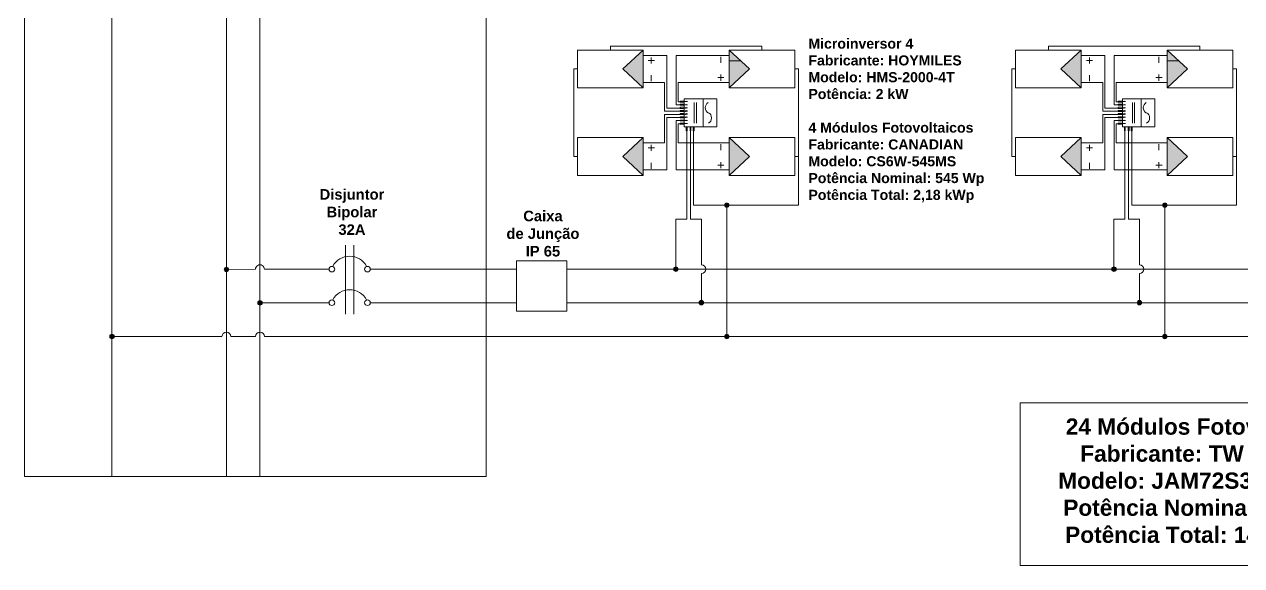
# Model space of a CAD drawing. Header units: millimetres. Extents: x 3949 to 5857, y -1969 to -943.
# Drawn here: x 5478.3 to 5532.7, y -1943 to -1918.8 of the extents above; entities that cross this region are included whole.
import ezdxf

# ---------------------------------------------------------------- set-up
doc = ezdxf.new("R2010")
doc.units = ezdxf.units.MM
doc.layers.add('DESENHO', color=7, linetype='Continuous', lineweight=0)
doc.styles.add('Annotative', font='arial.ttf')
doc.styles.add('PDF Arial', font='arial.ttf')

msp = doc.modelspace()

# ---------------------------------------------------------------- hatches: boundary and pattern name
at = {"layer": 'DESENHO', "lineweight": 0}
h = msp.add_hatch(color=7, dxfattribs=at)
h.dxf.hatch_style = 1
h.paths.add_polyline_path([(5505.057, -1920.791), (5505.972, -1921.636), (5505.972, -1919.946)])
h = msp.add_hatch(dxfattribs=at)
h.set_pattern_fill('ANGLE', scale=1.5, angle=180)
h.set_pattern_definition([(180, (10158.257, 887.54), (-4e-15, -10.4775), [7.62, -2.8575]), (270, (10158.257, 887.54), (10.4775, -4e-15), [7.62, -2.8575])])
h.paths.add_polyline_path([(5509.815, -1919.946), (5509.815, -1921.636), (5510.73, -1920.791)])
h = msp.add_hatch(color=7, dxfattribs=at)
h.dxf.hatch_style = 1
h.paths.add_polyline_path([(5510.73, -1920.791), (5509.815, -1919.946), (5509.815, -1921.636)])
h = msp.add_hatch(color=7, dxfattribs=at)
h.dxf.hatch_style = 1
h.paths.add_polyline_path([(5524.644, -1920.791), (5525.559, -1921.636), (5525.559, -1919.946)])
h = msp.add_hatch(dxfattribs=at)
h.set_pattern_fill('ANGLE', scale=1.5, angle=180)
h.set_pattern_definition([(180, (10177.844, 887.54), (-4e-15, -10.4775), [7.62, -2.8575]), (270, (10177.844, 887.54), (10.4775, -4e-15), [7.62, -2.8575])])
h.paths.add_polyline_path([(5529.402, -1919.946), (5529.402, -1921.636), (5530.317, -1920.791)])
h = msp.add_hatch(color=7, dxfattribs=at)
h.dxf.hatch_style = 1
h.paths.add_polyline_path([(5530.317, -1920.791), (5529.402, -1919.946), (5529.402, -1921.636)])
h = msp.add_hatch(color=7, dxfattribs=at)
h.dxf.hatch_style = 1
h.paths.add_polyline_path([(5505.057, -1924.7), (5505.972, -1923.855), (5505.972, -1925.544)])
h = msp.add_hatch(color=7, dxfattribs=at)
h.dxf.hatch_style = 1
h.paths.add_polyline_path([(5510.73, -1924.7), (5509.815, -1925.544), (5509.815, -1923.855)])
h = msp.add_hatch(color=7, dxfattribs=at)
h.dxf.hatch_style = 1
h.paths.add_polyline_path([(5524.644, -1924.7), (5525.559, -1923.855), (5525.559, -1925.544)])
h = msp.add_hatch(color=7, dxfattribs=at)
h.dxf.hatch_style = 1
h.paths.add_polyline_path([(5530.317, -1924.7), (5529.402, -1925.544), (5529.402, -1923.855)])
h = msp.add_hatch(color=3, dxfattribs=at)
h.dxf.hatch_style = 1
h.paths.add_polyline_path([(5509.711, -1926.977, 1), (5509.711, -1926.778, 1)])
h = msp.add_hatch(color=3, dxfattribs=at)
h.dxf.hatch_style = 1
h.paths.add_polyline_path([(5529.298, -1926.977, 1), (5529.298, -1926.778, 1)])
h = msp.add_hatch(color=256, dxfattribs=at)
h.dxf.hatch_style = 1
h.paths.add_polyline_path([(5487.438, -1929.745, 1), (5487.24, -1929.745, 1)])
h = msp.add_hatch(color=256, dxfattribs=at)
h.dxf.hatch_style = 1
h.paths.add_polyline_path([(5507.536, -1929.734, 1), (5507.337, -1929.734, 1)])
h = msp.add_hatch(color=256, dxfattribs=at)
h.dxf.hatch_style = 1
h.paths.add_polyline_path([(5527.123, -1929.734, 1), (5526.925, -1929.734, 1)])
h = msp.add_hatch(color=256, dxfattribs=at)
h.dxf.hatch_style = 1
h.paths.add_polyline_path([(5488.938, -1931.241, 1), (5488.739, -1931.241, 1)])
h = msp.add_hatch(color=256, dxfattribs=at)
h.dxf.hatch_style = 1
h.paths.add_polyline_path([(5508.673, -1931.233, 1), (5508.474, -1931.233, 1)])
h = msp.add_hatch(color=256, dxfattribs=at)
h.dxf.hatch_style = 1
h.paths.add_polyline_path([(5528.26, -1931.233, 1), (5528.061, -1931.233, 1)])
h = msp.add_hatch(color=3, dxfattribs=at)
h.dxf.hatch_style = 1
h.paths.add_polyline_path([(5482.32, -1932.744, 1), (5482.121, -1932.744, 1)])
h = msp.add_hatch(color=3, dxfattribs=at)
h.dxf.hatch_style = 1
h.paths.add_polyline_path([(5509.81, -1932.744, 1), (5509.611, -1932.744, 1)])
h = msp.add_hatch(color=3, dxfattribs=at)
h.dxf.hatch_style = 1
h.paths.add_polyline_path([(5529.397, -1932.744, 1), (5529.198, -1932.744, 1)])

# ---------------------------------------------------------------- linework, layer by layer
at = {"layer": 'DESENHO', "color": 3, "lineweight": 0}
for p, q in [((5482.22, -1895.197), (5482.22, -1938.995)), ((5511.282, -1919.774), (5504.505, -1919.774)), ((5504.505, -1919.774), (5504.505, -1919.946)), ((5511.282, -1919.946), (5511.282, -1919.774)), ((5530.869, -1919.774), (5524.092, -1919.774)), ((5524.092, -1919.774), (5524.092, -1919.946)), ((5530.869, -1919.946), (5530.869, -1919.774)), ((5503.039, -1920.791), (5502.867, -1920.791)), ((5502.867, -1920.791), (5502.867, -1924.7)), ((5512.92, -1920.791), (5512.748, -1920.791)), ((5512.92, -1924.7), (5512.92, -1920.791)), ((5522.626, -1920.791), (5522.454, -1920.791)), ((5522.454, -1920.791), (5522.454, -1924.7)), ((5532.507, -1920.791), (5532.335, -1920.791)), ((5532.507, -1924.7), (5532.507, -1920.791)), ((5508.23, -1923.557), (5508.23, -1926.878)), ((5527.817, -1923.557), (5527.817, -1926.878)), ((5502.867, -1924.7), (5503.039, -1924.7)), ((5512.748, -1924.7), (5512.92, -1924.7)), ((5512.92, -1926.878), (5512.92, -1924.7)), ((5522.454, -1924.7), (5522.626, -1924.7)), ((5532.335, -1924.7), (5532.507, -1924.7)), ((5532.507, -1926.878), (5532.507, -1924.7)), ((5508.23, -1926.878), (5512.92, -1926.878)), ((5509.711, -1926.878), (5509.711, -1932.744)), ((5527.817, -1926.878), (5532.507, -1926.878)), ((5529.298, -1926.878), (5529.298, -1932.744)), ((5486.038, -1932.744), (5482.22, -1932.744)), ((5487.14, -1932.744), (5486.038, -1932.744)), ((5487.538, -1932.744), (5488.64, -1932.744)), ((5548.891, -1932.744), (5489.037, -1932.744))]:
    msp.add_line(p, q, dxfattribs=at)
at = {"layer": 'DESENHO', "lineweight": 0}
for p, q in [((5487.339, -1907.166), (5487.339, -1938.995)), ((5488.839, -1907.166), (5488.839, -1938.995)), ((5505.972, -1920.188), (5507.027, -1920.188)), ((5507.027, -1920.188), (5507.027, -1922.535)), ((5507.447, -1922.393), (5507.447, -1920.188)), ((5507.447, -1920.188), (5509.815, -1920.188)), ((5525.559, -1920.188), (5526.614, -1920.188)), ((5526.614, -1920.188), (5526.614, -1922.535)), ((5527.034, -1922.393), (5527.034, -1920.188)), ((5527.034, -1920.188), (5529.402, -1920.188)), ((5506.933, -1921.394), (5505.972, -1921.394)), ((5506.933, -1922.671), (5506.933, -1921.394)), ((5509.815, -1921.394), (5507.542, -1921.394)), ((5507.542, -1921.394), (5507.542, -1922.251)), ((5526.52, -1921.394), (5525.559, -1921.394)), ((5526.52, -1922.671), (5526.52, -1921.394)), ((5529.402, -1921.394), (5527.129, -1921.394)), ((5527.129, -1921.394), (5527.129, -1922.251)), ((5507.623, -1922.393), (5507.447, -1922.393)), ((5507.542, -1922.251), (5507.623, -1922.251)), ((5527.21, -1922.393), (5527.034, -1922.393)), ((5527.129, -1922.251), (5527.21, -1922.251)), ((5507.623, -1922.671), (5506.933, -1922.671)), ((5507.623, -1922.82), (5506.933, -1922.82)), ((5506.933, -1922.82), (5506.933, -1924.096)), ((5507.027, -1922.535), (5507.623, -1922.535)), ((5507.027, -1922.955), (5507.623, -1922.955)), ((5507.027, -1925.303), (5507.027, -1922.955)), ((5527.21, -1922.671), (5526.52, -1922.671)), ((5527.21, -1922.82), (5526.52, -1922.82)), ((5526.52, -1922.82), (5526.52, -1924.096)), ((5526.614, -1922.535), (5527.21, -1922.535)), ((5526.614, -1922.955), (5527.21, -1922.955)), ((5526.614, -1925.303), (5526.614, -1922.955)), ((5507.623, -1923.097), (5507.447, -1923.097)), ((5507.447, -1923.097), (5507.447, -1925.303)), ((5507.542, -1924.096), (5507.542, -1923.239)), ((5507.542, -1923.239), (5507.623, -1923.239)), ((5507.921, -1923.557), (5507.921, -1927.5)), ((5508.09, -1923.557), (5508.09, -1927.5)), ((5527.21, -1923.097), (5527.034, -1923.097)), ((5527.034, -1923.097), (5527.034, -1925.303)), ((5527.129, -1924.096), (5527.129, -1923.239)), ((5527.129, -1923.239), (5527.21, -1923.239)), ((5527.508, -1923.557), (5527.508, -1927.5)), ((5527.677, -1923.557), (5527.677, -1927.5)), ((5506.933, -1924.096), (5505.972, -1924.096)), ((5509.815, -1924.096), (5507.542, -1924.096)), ((5526.52, -1924.096), (5525.559, -1924.096)), ((5529.402, -1924.096), (5527.129, -1924.096)), ((5505.972, -1925.303), (5507.027, -1925.303)), ((5507.447, -1925.303), (5509.815, -1925.303)), ((5525.559, -1925.303), (5526.614, -1925.303)), ((5527.034, -1925.303), (5529.402, -1925.303)), ((5507.921, -1927.5), (5507.437, -1927.5)), ((5507.437, -1927.5), (5507.437, -1929.734)), ((5508.574, -1927.5), (5508.09, -1927.5)), ((5508.574, -1927.5), (5508.574, -1929.535)), ((5527.508, -1927.5), (5527.024, -1927.5)), ((5527.024, -1927.5), (5527.024, -1929.734)), ((5528.161, -1927.5), (5527.677, -1927.5)), ((5528.161, -1927.5), (5528.161, -1929.535)), ((5487.339, -1929.745), (5488.64, -1929.741)), ((5489.037, -1929.74), (5491.929, -1929.737)), ((5493.769, -1929.734), (5500.308, -1929.734)), ((5502.563, -1929.734), (5546.617, -1929.734)), ((5507.437, -1929.634), (5507.437, -1929.734)), ((5508.574, -1929.932), (5508.574, -1931.134)), ((5527.024, -1929.634), (5527.024, -1929.734)), ((5528.161, -1929.932), (5528.161, -1931.134)), ((5488.839, -1931.241), (5491.929, -1931.233)), ((5493.769, -1931.233), (5500.308, -1931.233)), ((5502.563, -1931.233), (5547.754, -1931.233))]:
    msp.add_line(p, q, dxfattribs=at)
at = {"layer": 'DESENHO', "color": 7, "lineweight": 0}
for p, q in [((5509.815, -1920.769), (5509.815, -1919.944)), ((5529.402, -1920.769), (5529.402, -1919.944)), ((5505.972, -1920.812), (5505.972, -1921.638)), ((5525.559, -1920.812), (5525.559, -1921.638)), ((5505.972, -1924.678), (5505.972, -1923.853)), ((5525.559, -1924.678), (5525.559, -1923.853)), ((5509.815, -1924.721), (5509.815, -1925.547)), ((5529.402, -1924.721), (5529.402, -1925.547))]:
    msp.add_line(p, q, dxfattribs=at)
at = {"layer": 'DESENHO', "lineweight": 0}
for points in [[(5498.957, -1938.995), (5478.303, -1938.995), (5478.303, -1904.554), (5498.957, -1904.554)], [(5503.039, -1919.946), (5505.972, -1919.946), (5505.972, -1921.636), (5503.039, -1921.636)], [(5512.748, -1921.636), (5509.815, -1921.636), (5509.815, -1919.946), (5512.748, -1919.946)], [(5522.626, -1919.946), (5525.559, -1919.946), (5525.559, -1921.636), (5522.626, -1921.636)], [(5532.335, -1921.636), (5529.402, -1921.636), (5529.402, -1919.946), (5532.335, -1919.946)], [(5503.039, -1925.544), (5505.972, -1925.544), (5505.972, -1923.855), (5503.039, -1923.855)], [(5512.748, -1923.855), (5509.815, -1923.855), (5509.815, -1925.544), (5512.748, -1925.544)], [(5522.626, -1925.544), (5525.559, -1925.544), (5525.559, -1923.855), (5522.626, -1923.855)], [(5532.335, -1923.855), (5529.402, -1923.855), (5529.402, -1925.544), (5532.335, -1925.544)], [(5500.308, -1929.356), (5502.563, -1929.356), (5502.563, -1931.611), (5500.308, -1931.611)], [(5522.835, -1935.704), (5553.129, -1935.704), (5553.129, -1942.98), (5522.835, -1942.98)]]:
    msp.add_lwpolyline(points, close=True, dxfattribs=at)
at = {"layer": 'DESENHO', "color": 18, "lineweight": 0, "true_color": 0x000000}
for points in [[(5505.972, -1919.946), (5505.057, -1920.791), (5505.972, -1921.636)], [(5509.815, -1921.636), (5510.73, -1920.791), (5509.815, -1919.946)], [(5525.559, -1919.946), (5524.644, -1920.791), (5525.559, -1921.636)], [(5529.402, -1921.636), (5530.317, -1920.791), (5529.402, -1919.946)], [(5505.972, -1925.544), (5505.057, -1924.7), (5505.972, -1923.855)], [(5509.815, -1923.855), (5510.73, -1924.7), (5509.815, -1925.544)], [(5525.559, -1925.544), (5524.644, -1924.7), (5525.559, -1923.855)], [(5529.402, -1923.855), (5530.317, -1924.7), (5529.402, -1925.544)]]:
    msp.add_lwpolyline(points, dxfattribs=at)
at = {"layer": 'DESENHO', "color": 7, "lineweight": 0}
for points in [[(5506.337, -1920.271), (5506.337, -1920.542)], [(5509.45, -1920.514), (5509.45, -1920.244)], [(5525.924, -1920.271), (5525.924, -1920.542)], [(5529.037, -1920.514), (5529.037, -1920.244)], [(5506.472, -1920.406), (5506.202, -1920.406)], [(5526.06, -1920.406), (5525.789, -1920.406)], [(5506.337, -1921.069), (5506.337, -1921.34)], [(5509.314, -1921.178), (5509.585, -1921.178)], [(5509.45, -1921.313), (5509.45, -1921.042)], [(5525.924, -1921.069), (5525.924, -1921.34)], [(5528.901, -1921.178), (5529.172, -1921.178)], [(5529.037, -1921.313), (5529.037, -1921.042)], [(5507.88, -1922.258), (5507.88, -1922.231), (5507.893, -1922.245), (5507.866, -1922.245), (5507.839, -1922.245)], [(5507.88, -1922.407), (5507.88, -1922.38), (5507.893, -1922.393), (5507.866, -1922.393), (5507.839, -1922.393)], [(5507.853, -1922.231), (5507.853, -1922.258)], [(5507.92, -1922.258), (5507.92, -1922.231), (5507.907, -1922.258), (5507.907, -1922.231)], [(5507.92, -1922.407), (5507.92, -1922.38), (5507.907, -1922.407), (5507.907, -1922.38)], [(5507.934, -1922.231), (5507.934, -1922.258)], [(5507.934, -1922.38), (5507.934, -1922.407)], [(5508.259, -1922.285), (5508.259, -1923.205)], [(5508.354, -1922.285), (5508.354, -1923.205)], [(5508.651, -1923.368), (5508.651, -1922.123)], [(5527.467, -1922.258), (5527.467, -1922.231), (5527.481, -1922.245), (5527.453, -1922.245), (5527.426, -1922.245)], [(5527.467, -1922.407), (5527.467, -1922.38), (5527.481, -1922.393), (5527.453, -1922.393), (5527.426, -1922.393)], [(5527.44, -1922.231), (5527.44, -1922.258)], [(5527.508, -1922.258), (5527.508, -1922.231), (5527.494, -1922.258), (5527.494, -1922.231)], [(5527.508, -1922.407), (5527.508, -1922.38), (5527.494, -1922.407), (5527.494, -1922.38)], [(5527.521, -1922.231), (5527.521, -1922.258)], [(5527.521, -1922.38), (5527.521, -1922.407)], [(5527.846, -1922.285), (5527.846, -1923.205)], [(5527.941, -1922.285), (5527.941, -1923.205)], [(5528.238, -1923.368), (5528.238, -1922.123)], [(5507.866, -1922.529), (5507.839, -1922.529)], [(5507.866, -1922.678), (5507.839, -1922.678)], [(5507.866, -1922.813), (5507.839, -1922.813)], [(5507.866, -1922.948), (5507.839, -1922.948)], [(5507.853, -1922.515), (5507.853, -1922.542)], [(5507.853, -1922.799), (5507.853, -1922.826)], [(5507.893, -1922.515), (5507.88, -1922.515), (5507.88, -1922.529), (5507.866, -1922.529), (5507.88, -1922.542), (5507.893, -1922.542)], [(5507.893, -1922.651), (5507.88, -1922.651), (5507.88, -1922.664), (5507.866, -1922.678), (5507.88, -1922.691), (5507.893, -1922.691), (5507.893, -1922.678)], [(5507.893, -1922.799), (5507.88, -1922.786), (5507.88, -1922.799), (5507.88, -1922.813), (5507.893, -1922.826), (5507.866, -1922.826)], [(5507.893, -1922.935), (5507.88, -1922.935), (5507.88, -1922.948), (5507.893, -1922.962), (5507.866, -1922.962)], [(5507.92, -1922.542), (5507.92, -1922.515), (5507.907, -1922.542), (5507.907, -1922.515)], [(5507.92, -1922.691), (5507.92, -1922.651), (5507.907, -1922.691), (5507.907, -1922.651)], [(5507.92, -1922.826), (5507.92, -1922.786), (5507.907, -1922.826), (5507.907, -1922.786)], [(5507.92, -1922.962), (5507.92, -1922.935), (5507.907, -1922.962), (5507.907, -1922.935)], [(5507.934, -1922.515), (5507.934, -1922.542)], [(5507.934, -1922.651), (5507.934, -1922.691)], [(5507.934, -1922.786), (5507.934, -1922.826)], [(5507.934, -1922.935), (5507.934, -1922.962)], [(5527.453, -1922.529), (5527.426, -1922.529)], [(5527.453, -1922.678), (5527.426, -1922.678)], [(5527.453, -1922.813), (5527.426, -1922.813)], [(5527.453, -1922.948), (5527.426, -1922.948)], [(5527.44, -1922.515), (5527.44, -1922.542)], [(5527.44, -1922.799), (5527.44, -1922.826)], [(5527.481, -1922.515), (5527.467, -1922.515), (5527.467, -1922.529), (5527.453, -1922.529), (5527.467, -1922.542), (5527.481, -1922.542)], [(5527.481, -1922.651), (5527.467, -1922.651), (5527.467, -1922.664), (5527.453, -1922.678), (5527.467, -1922.691), (5527.481, -1922.691), (5527.481, -1922.678)], [(5527.481, -1922.799), (5527.467, -1922.786), (5527.467, -1922.799), (5527.467, -1922.813), (5527.481, -1922.826), (5527.453, -1922.826)], [(5527.481, -1922.935), (5527.467, -1922.935), (5527.467, -1922.948), (5527.481, -1922.962), (5527.453, -1922.962)], [(5527.508, -1922.542), (5527.508, -1922.515), (5527.494, -1922.542), (5527.494, -1922.515)], [(5527.508, -1922.691), (5527.508, -1922.651), (5527.494, -1922.691), (5527.494, -1922.651)], [(5527.508, -1922.826), (5527.508, -1922.786), (5527.494, -1922.826), (5527.494, -1922.786)], [(5527.508, -1922.962), (5527.508, -1922.935), (5527.494, -1922.962), (5527.494, -1922.935)], [(5527.521, -1922.515), (5527.521, -1922.542)], [(5527.521, -1922.651), (5527.521, -1922.691)], [(5527.521, -1922.786), (5527.521, -1922.826)], [(5527.521, -1922.935), (5527.521, -1922.962)], [(5507.866, -1923.097), (5507.839, -1923.097)], [(5507.866, -1923.232), (5507.839, -1923.232)], [(5507.853, -1923.07), (5507.853, -1923.111)], [(5507.893, -1923.07), (5507.88, -1923.07), (5507.88, -1923.111)], [(5507.893, -1923.219), (5507.88, -1923.219), (5507.88, -1923.205), (5507.88, -1923.246)], [(5507.92, -1923.111), (5507.92, -1923.07), (5507.907, -1923.111), (5507.907, -1923.07)], [(5507.92, -1923.246), (5507.92, -1923.205), (5507.907, -1923.246), (5507.907, -1923.205)], [(5507.934, -1923.07), (5507.934, -1923.111)], [(5507.934, -1923.205), (5507.934, -1923.246)], [(5527.453, -1923.097), (5527.426, -1923.097)], [(5527.453, -1923.232), (5527.426, -1923.232)], [(5527.44, -1923.07), (5527.44, -1923.111)], [(5527.481, -1923.07), (5527.467, -1923.07), (5527.467, -1923.111)], [(5527.481, -1923.219), (5527.467, -1923.219), (5527.467, -1923.205), (5527.467, -1923.246)], [(5527.508, -1923.111), (5527.508, -1923.07), (5527.494, -1923.111), (5527.494, -1923.07)], [(5527.508, -1923.246), (5527.508, -1923.205), (5527.494, -1923.246), (5527.494, -1923.205)], [(5527.521, -1923.07), (5527.521, -1923.111)], [(5527.521, -1923.205), (5527.521, -1923.246)], [(5506.472, -1924.313), (5506.202, -1924.313)], [(5506.337, -1924.178), (5506.337, -1924.448)], [(5509.45, -1924.423), (5509.45, -1924.153)], [(5526.06, -1924.313), (5525.789, -1924.313)], [(5525.924, -1924.178), (5525.924, -1924.448)], [(5529.037, -1924.423), (5529.037, -1924.153)], [(5506.337, -1924.976), (5506.337, -1925.247)], [(5509.45, -1925.222), (5509.45, -1924.951)], [(5525.924, -1924.976), (5525.924, -1925.247)], [(5529.037, -1925.222), (5529.037, -1924.951)], [(5492.668, -1928.664), (5492.668, -1931.75)], [(5493.03, -1928.664), (5493.03, -1931.75)]]:
    msp.add_lwpolyline(points, dxfattribs=at)
for points in [[(5507.812, -1922.272), (5507.812, -1922.231), (5507.623, -1922.231), (5507.623, -1922.272)], [(5507.812, -1922.407), (5507.812, -1922.366), (5507.623, -1922.366), (5507.623, -1922.407)], [(5509.26, -1923.368), (5509.26, -1922.123), (5507.812, -1922.123), (5507.812, -1923.368)], [(5527.399, -1922.272), (5527.399, -1922.231), (5527.21, -1922.231), (5527.21, -1922.272)], [(5527.399, -1922.407), (5527.399, -1922.366), (5527.21, -1922.366), (5527.21, -1922.407)], [(5528.847, -1923.368), (5528.847, -1922.123), (5527.399, -1922.123), (5527.399, -1923.368)], [(5507.812, -1922.556), (5507.812, -1922.502), (5507.623, -1922.502), (5507.623, -1922.556)], [(5507.812, -1922.691), (5507.812, -1922.651), (5507.623, -1922.651), (5507.623, -1922.691)], [(5507.812, -1922.826), (5507.812, -1922.786), (5507.623, -1922.786), (5507.623, -1922.826)], [(5507.812, -1922.975), (5507.812, -1922.935), (5507.623, -1922.935), (5507.623, -1922.975)], [(5527.399, -1922.556), (5527.399, -1922.502), (5527.21, -1922.502), (5527.21, -1922.556)], [(5527.399, -1922.691), (5527.399, -1922.651), (5527.21, -1922.651), (5527.21, -1922.691)], [(5527.399, -1922.826), (5527.399, -1922.786), (5527.21, -1922.786), (5527.21, -1922.826)], [(5527.399, -1922.975), (5527.399, -1922.935), (5527.21, -1922.935), (5527.21, -1922.975)], [(5507.812, -1923.111), (5507.812, -1923.07), (5507.623, -1923.07), (5507.623, -1923.111)], [(5507.812, -1923.259), (5507.812, -1923.205), (5507.623, -1923.205), (5507.623, -1923.259)], [(5507.901, -1923.557), (5507.941, -1923.557), (5507.941, -1923.368), (5507.901, -1923.368)], [(5508.069, -1923.557), (5508.11, -1923.557), (5508.11, -1923.368), (5508.069, -1923.368)], [(5508.21, -1923.557), (5508.25, -1923.557), (5508.25, -1923.368), (5508.21, -1923.368)], [(5527.399, -1923.111), (5527.399, -1923.07), (5527.21, -1923.07), (5527.21, -1923.111)], [(5527.399, -1923.259), (5527.399, -1923.205), (5527.21, -1923.205), (5527.21, -1923.259)], [(5527.488, -1923.557), (5527.528, -1923.557), (5527.528, -1923.368), (5527.488, -1923.368)], [(5527.656, -1923.557), (5527.697, -1923.557), (5527.697, -1923.368), (5527.656, -1923.368)], [(5527.797, -1923.557), (5527.838, -1923.557), (5527.838, -1923.368), (5527.797, -1923.368)]]:
    msp.add_lwpolyline(points, close=True, dxfattribs=at)
at = {"layer": 'DESENHO', "lineweight": 0}
for points in [[(5509.314, -1925.086), (5509.585, -1925.086)], [(5528.901, -1925.086), (5529.172, -1925.086)]]:
    msp.add_lwpolyline(points, dxfattribs=at)
at = {"layer": 'DESENHO', "color": 3, "lineweight": 0}
for centre in [(5509.711, -1926.878), (5529.298, -1926.878), (5482.22, -1932.744), (5509.711, -1932.744), (5529.298, -1932.744)]:
    msp.add_circle(centre, 0.0994, dxfattribs=at)
at = {"layer": 'DESENHO', "lineweight": 0}
for centre in [(5487.339, -1929.745), (5507.437, -1929.734), (5527.024, -1929.734), (5488.839, -1931.241), (5508.574, -1931.233), (5528.161, -1931.233)]:
    msp.add_circle(centre, 0.0994, dxfattribs=at)
at = {"layer": 'DESENHO', "color": 7, "lineweight": 0}
for centre in [(5492.054, -1929.734), (5493.644, -1929.734), (5492.054, -1931.233), (5493.644, -1931.233)]:
    msp.add_circle(centre, 0.125, dxfattribs=at)
at = {"layer": 'DESENHO', "lineweight": 0}
for centre, start, end in [((5488.838, -1929.737), 359.0021, 181.2828), ((5508.574, -1929.734), 270, 90), ((5528.161, -1929.734), 270, 90)]:
    msp.add_arc(centre, 0.199, start, end, dxfattribs=at)
at = {"layer": 'DESENHO', "color": 7, "lineweight": 0}
for centre in [(5492.849, -1930.006), (5492.849, -1931.506)]:
    msp.add_arc(centre, 0.852, 28.3222, 151.6778, dxfattribs=at)
at = {"layer": 'DESENHO', "color": 3, "lineweight": 0}
for centre in [(5487.339, -1932.744), (5488.839, -1932.744)]:
    msp.add_arc(centre, 0.199, 0, 180, dxfattribs=at)
at = {"layer": 'DESENHO', "color": 18, "lineweight": 0, "true_color": 0x000000}
for points in [[(5508.746, -1922.515), (5508.746, -1922.42), (5508.8, -1922.339), (5508.881, -1922.285)], [(5528.333, -1922.515), (5528.333, -1922.42), (5528.387, -1922.339), (5528.468, -1922.285)], [(5508.895, -1922.759), (5508.8, -1922.705), (5508.746, -1922.623), (5508.746, -1922.515)], [(5508.895, -1922.745), (5508.976, -1922.786), (5509.03, -1922.881), (5509.03, -1922.975)], [(5509.03, -1922.975), (5509.03, -1923.084), (5508.976, -1923.165), (5508.895, -1923.205)], [(5528.482, -1922.759), (5528.387, -1922.705), (5528.333, -1922.623), (5528.333, -1922.515)], [(5528.482, -1922.745), (5528.563, -1922.786), (5528.617, -1922.881), (5528.617, -1922.975)], [(5528.617, -1922.975), (5528.617, -1923.084), (5528.563, -1923.165), (5528.482, -1923.205)]]:
    msp.add_open_spline(points, degree=3, dxfattribs=at)

# ---------------------------------------------------------------- texts
at = {"layer": 'DESENHO', "color": 7, "lineweight": 0, "style": 'Annotative'}
for s, insert, char_height, width, attachment_point in [('{\\fArial|b1|i0|c0|p34;Microinversor 4\\PFabricante: HOYMILES\\PModelo: HMS-2000-4T\\PPotência: 2 kW\\P\\P\\pxql;4 Módulos Fotovoltaicos\\P\\pq*;Fabricante: CANADIAN\\PModelo: \\C256;CS6W-545MS\\PPotên\\C7;cia Nominal: 545 Wp\\PPotência Total: 2,18 kWp}', (5513.362, -1926.776), 0.45057, 15.05026, 7), ('\\pxqc;{\\fArial|b1|i0|c0|p34;24 Módulos Fotovoltaicos\\PFabricante: TW SOLAR\\PModelo: \\C256;JAM72S30-610/MR\\C0;\\P\\C7;Potência Nominal: 610 Wp\\PPotência Total: 14,64 kWp}', (5518.947, -1936.404), 0.72492, 24.27909, 1)]:
    msp.add_mtext(s, dxfattribs=dict(at, insert=insert, char_height=char_height, width=width, attachment_point=attachment_point))
at = {"layer": 'DESENHO', "lineweight": 0, "insert": (5496.849, -1928.211), "char_height": 0.47231, "width": 7.79415, "attachment_point": 9, "style": 'PDF Arial'}
msp.add_mtext('\\pxqc;{\\fArial|b1|i0|c0|p34;Disjuntor\\PBipolar\\P32A}', dxfattribs=at)
at = {"layer": 'DESENHO', "color": 7, "lineweight": 0, "insert": (5499.698, -1927.121), "char_height": 0.4723, "attachment_point": 1, "style": 'Annotative'}
msp.add_mtext_dynamic_manual_height_columns('\\pxqc;{\\fArial|b1|i0|c0|p34;Caixa\\Pde Junção\\PIP 65}', width=3.58661, gutter_width=0, heights=[2.077], dxfattribs=at)

doc.saveas('drawing.dxf')
